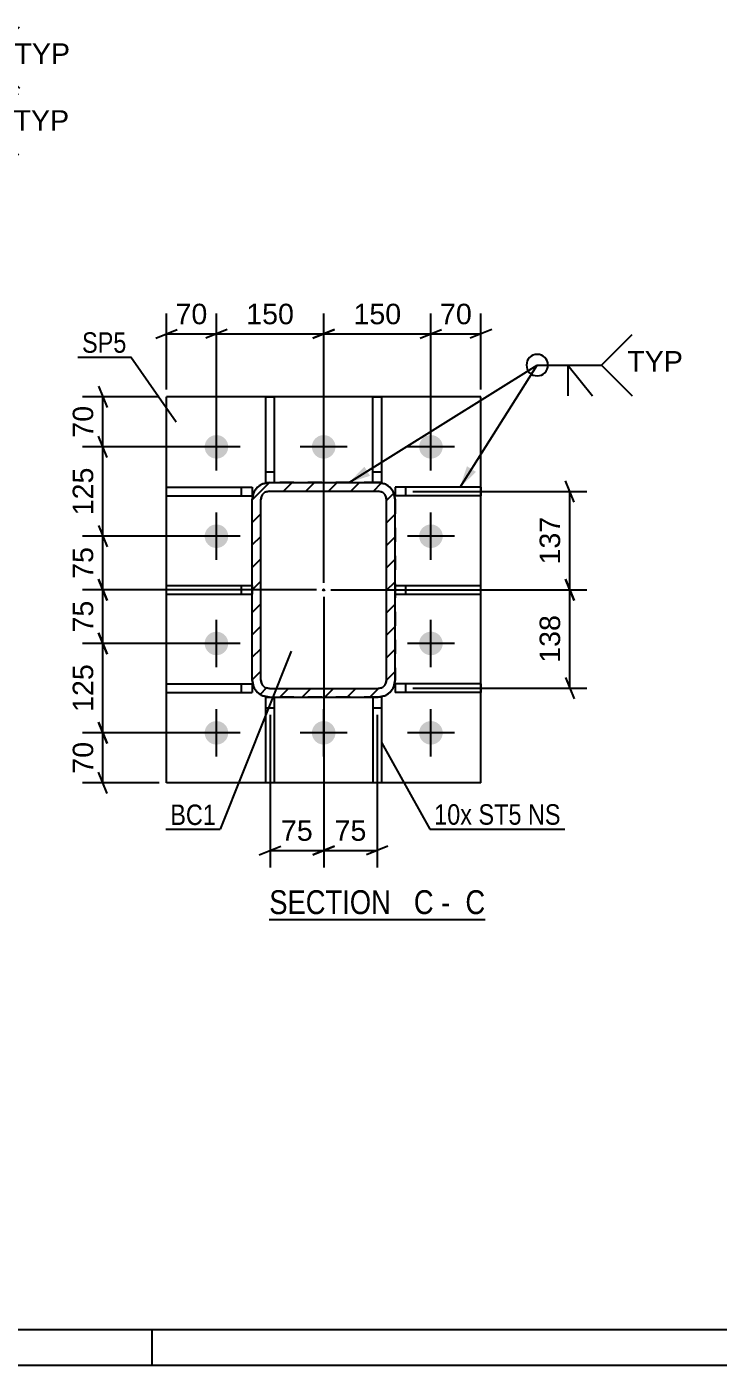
# Model space of a CAD drawing. Header units: millimetres. Extents: x -214 to 627, y -250 to 344.
# Drawn here: x -20.4 to 76.3, y -250.5 to -63.3 of the extents above; entities that cross this region are included whole.
import ezdxf

# ---------------------------------------------------------------- set-up
doc = ezdxf.new("R2010")
doc.units = ezdxf.units.MM
doc.linetypes.add('DXK_LINE_DOT2', pattern=[3.9198, 1.9599, -1.9599])
doc.linetypes.add('DXK_LINE_DOT3', pattern=[5.9187, 2.979, -0.9799, 0.9799, -0.9799])
doc.styles.add('Arial', font='ARIAL.TTF', dxfattribs={"height": 0.2})
doc.styles.add('Arial Narrow', font='ARIALN.TTF', dxfattribs={"height": 0.2})

# ---------------------------------------------------------------- blocks, each defined once
blk = doc.blocks.new('Unknown-284856835-1134')
at = {"color": 5, "linetype": 'Continuous'}
for p, q in [((-208.86, -245.46), (622.14, -245.46)), ((-2.86, -250.46), (-2.86, -245.46)), ((-213.86, -250.46), (627.14, -250.46))]:
    blk.add_line(p, q, dxfattribs=at)
blk = doc.blocks.new('Unknown-284856835-13 - 3773')
at = {"color": 6, "linetype": 'Continuous'}
blk.add_line((13.5, -188.11), (43.71, -188.11), dxfattribs=at)
at = {"color": 0, "linetype": 'Continuous'}
for points in [[(31.61, -187.36), (31.61, -183.86), (13.5, -183.86), (13.5, -187.36)], [(36.5, -187.36), (36.5, -183.86), (32.66, -183.86), (32.66, -187.36)], [(38.82, -187.36), (38.82, -183.86), (37.55, -183.86), (37.55, -187.36)], [(43.71, -187.36), (43.71, -183.86), (39.87, -183.86), (39.87, -187.36)]]:
    blk.add_wipeout(points, dxfattribs=at)
at = {"color": 7, "linetype": 'Continuous', "style": 'Arial Narrow'}
for s, p in [('SECTION ', (13.5, -187.36)), (' C', (32.66, -187.36)), (' C', (39.87, -187.36)), ('-', (37.55, -187.36))]:
    blk.add_text(s, height=3.34, dxfattribs=at).set_placement(p)
blk = doc.blocks.new('Part-284856835-3904 - 3773')
at = {"color": 2, "linetype": 'Continuous'}
for p, q in [((-0.9, -156.36), (-0.9, -155.16)), ((-0.9, -155.16), (11.1, -155.16)), ((11.1, -155.16), (11.1, -156.36)), ((-0.9, -156.36), (11.1, -156.36))]:
    blk.add_line(p, q, dxfattribs=at)
at = {"color": 7, "linetype": 'DXK_LINE_DOT2'}
blk.add_line((9.6, -156.36), (9.6, -155.16), dxfattribs=at)
blk = doc.blocks.new('Part-284856835-3899 - 3773')
at = {"color": 2, "linetype": 'Continuous'}
for p, q in [((13, -169.01), (13, -157.01)), ((13, -157.01), (13.51, -157.01)), ((14.2, -157.01), (14.2, -169.01)), ((14.2, -169.01), (13, -169.01))]:
    blk.add_line(p, q, dxfattribs=at)
at = {"color": 7, "linetype": 'DXK_LINE_DOT2'}
for p, q in [((13.51, -157.01), (14.2, -157.01)), ((13, -158.51), (14.2, -158.51))]:
    blk.add_line(p, q, dxfattribs=at)
blk = doc.blocks.new('Bolt-284856835-3788 - 3773')
at = {"linetype": 'Continuous'}
for points in [[(4.46, -122.01, -1), (7.76, -122.01, -1)], [(19.46, -122.01, -1), (22.76, -122.01, -1)], [(34.46, -122.01, -1), (37.76, -122.01, -1)], [(4.46, -134.51, -1), (7.76, -134.51, -1)], [(34.46, -134.51, -1), (37.76, -134.51, -1)], [(4.46, -149.51, -1), (7.76, -149.51, -1)], [(34.46, -149.51, -1), (37.76, -149.51, -1)], [(4.46, -162.01, -1), (7.76, -162.01, -1)], [(19.46, -162.01, -1), (22.76, -162.01, -1)], [(34.46, -162.01, -1), (37.76, -162.01, -1)]]:
    blk.add_hatch(color=1, dxfattribs=at).paths.add_polyline_path(points)
at = {"color": 1, "linetype": 'Continuous'}
for p, q in [((6.11, -125.31), (6.11, -118.71)), ((21.11, -125.31), (21.11, -118.71)), ((36.11, -125.31), (36.11, -118.71)), ((9.41, -122.01), (2.81, -122.01)), ((24.41, -122.01), (17.81, -122.01)), ((39.41, -122.01), (32.81, -122.01)), ((6.11, -137.81), (6.11, -131.21)), ((36.11, -137.81), (36.11, -131.21)), ((9.41, -134.51), (2.81, -134.51)), ((39.41, -134.51), (32.81, -134.51)), ((6.11, -152.81), (6.11, -146.21)), ((36.11, -152.81), (36.11, -146.21)), ((9.41, -149.51), (2.81, -149.51)), ((39.41, -149.51), (32.81, -149.51)), ((6.11, -165.31), (6.11, -158.71)), ((21.11, -165.31), (21.11, -158.71)), ((36.11, -165.31), (36.11, -158.71)), ((9.41, -162.01), (2.81, -162.01)), ((24.41, -162.01), (17.81, -162.01)), ((39.41, -162.01), (32.81, -162.01))]:
    blk.add_line(p, q, dxfattribs=at)
blk = doc.blocks.new('Part-284856835-3884 - 3773')
at = {"color": 2, "linetype": 'Continuous'}
for p, q in [((28, -127.01), (28, -115.01)), ((28, -115.01), (29.2, -115.01)), ((29.2, -115.01), (29.2, -127.01)), ((29.2, -127.01), (28.71, -127.01))]:
    blk.add_line(p, q, dxfattribs=at)
at = {"color": 7, "linetype": 'DXK_LINE_DOT2'}
for p, q in [((28, -125.51), (29.2, -125.51)), ((28.71, -127.01), (28, -127.01))]:
    blk.add_line(p, q, dxfattribs=at)
blk = doc.blocks.new('Part-284856835-3889 - 3773')
at = {"color": 2, "linetype": 'Continuous'}
for p, q in [((13, -127.01), (13, -115.01)), ((13, -115.01), (14.2, -115.01)), ((14.2, -115.01), (14.2, -127.01)), ((13, -127.01), (13.5, -127.01))]:
    blk.add_line(p, q, dxfattribs=at)
at = {"color": 7, "linetype": 'DXK_LINE_DOT2'}
for p, q in [((13, -125.51), (14.2, -125.51)), ((13.5, -127.01), (14.2, -127.01))]:
    blk.add_line(p, q, dxfattribs=at)
blk = doc.blocks.new('Part-284856835-3894 - 3773')
at = {"color": 2, "linetype": 'Continuous'}
for p, q in [((28, -157.01), (28, -169.01)), ((29.2, -157.01), (28.7, -157.01)), ((29.2, -157.01), (29.2, -169.01)), ((29.2, -169.01), (28, -169.01))]:
    blk.add_line(p, q, dxfattribs=at)
at = {"color": 7, "linetype": 'DXK_LINE_DOT2'}
for p, q in [((28.7, -157.01), (28, -157.01)), ((28, -158.51), (29.2, -158.51))]:
    blk.add_line(p, q, dxfattribs=at)
blk = doc.blocks.new('Part-284856835-3909 - 3773')
at = {"color": 2, "linetype": 'Continuous'}
for p, q in [((-0.9, -128.86), (-0.9, -127.66)), ((-0.9, -127.66), (11.1, -127.66)), ((-0.9, -128.86), (11.1, -128.86)), ((11.1, -127.66), (11.1, -128.86))]:
    blk.add_line(p, q, dxfattribs=at)
at = {"color": 7, "linetype": 'DXK_LINE_DOT2'}
blk.add_line((9.6, -128.86), (9.6, -127.66), dxfattribs=at)
blk = doc.blocks.new('Part-284856835-3914 - 3773')
at = {"color": 2, "linetype": 'Continuous'}
for p, q in [((-0.9, -142.61), (-0.9, -141.41)), ((-0.9, -141.41), (11.1, -141.41)), ((11.1, -141.41), (11.1, -142.61)), ((-0.9, -142.61), (11.1, -142.61))]:
    blk.add_line(p, q, dxfattribs=at)
at = {"color": 7, "linetype": 'DXK_LINE_DOT2'}
blk.add_line((9.6, -142.61), (9.6, -141.41), dxfattribs=at)
blk = doc.blocks.new('Part-284856835-3919 - 3773')
at = {"color": 2, "linetype": 'Continuous'}
for p, q in [((43.1, -155.16), (31.1, -155.16)), ((31.1, -155.16), (31.1, -156.36)), ((43.1, -155.16), (43.1, -156.36)), ((43.1, -156.36), (31.1, -156.36))]:
    blk.add_line(p, q, dxfattribs=at)
at = {"color": 7, "linetype": 'DXK_LINE_DOT2'}
blk.add_line((32.6, -156.36), (32.6, -155.16), dxfattribs=at)
blk = doc.blocks.new('Part-284856835-3924 - 3773')
at = {"color": 2, "linetype": 'Continuous'}
for p, q in [((43.1, -127.66), (31.1, -127.66)), ((31.1, -127.66), (31.1, -128.86)), ((43.1, -128.86), (31.1, -128.86)), ((43.1, -127.66), (43.1, -128.86))]:
    blk.add_line(p, q, dxfattribs=at)
at = {"color": 7, "linetype": 'DXK_LINE_DOT2'}
blk.add_line((32.6, -128.86), (32.6, -127.66), dxfattribs=at)
blk = doc.blocks.new('Part-284856835-3929 - 3773')
at = {"color": 7, "linetype": 'DXK_LINE_DOT2'}
for p, q in [((31.1, -141.41), (31.11, -141.41)), ((31.1, -141.41), (31.1, -142.61)), ((32.6, -142.61), (32.6, -141.41)), ((31.1, -142.61), (31.11, -142.61))]:
    blk.add_line(p, q, dxfattribs=at)
at = {"color": 2, "linetype": 'Continuous'}
for p, q in [((31.11, -141.41), (43.1, -141.41)), ((43.1, -142.61), (43.1, -141.41)), ((31.11, -142.61), (43.1, -142.61))]:
    blk.add_line(p, q, dxfattribs=at)
blk = doc.blocks.new('Part-284856835-3934 - 3773')
at = {"color": 2, "linetype": 'Continuous'}
for p, q in [((-0.89, -169.01), (-0.89, -115.01)), ((43.11, -115.01), (-0.89, -115.01)), ((43.11, -169.01), (43.11, -115.01)), ((43.11, -169.01), (-0.89, -169.01))]:
    blk.add_line(p, q, dxfattribs=at)
blk = doc.blocks.new('Part-284856835-3957 - 3773')
at = {"linetype": 'Continuous'}
h = blk.add_hatch(dxfattribs=at)
h.set_pattern_fill('', scale=0.7, style=0, pattern_type=0)
h.set_pattern_definition([(45, (30.9225, -128.489), (-1.57154, 1.57154), [])])
h.paths.add_polyline_path([(31.11, -129.41), (30.92, -128.49), (30.4, -127.71), (29.62, -127.19), (28.71, -127.01), (13.51, -127.01), (12.59, -127.19), (11.81, -127.71), (11.29, -128.49), (11.11, -129.41), (11.11, -154.61), (11.29, -155.53), (11.81, -156.3), (12.59, -156.82), (13.51, -157.01), (28.71, -157.01), (29.62, -156.82), (30.4, -156.3), (30.92, -155.53), (31.11, -154.61)])
h.paths.add_polyline_path([(29.81, -155.07), (29.55, -155.46), (29.16, -155.72), (28.71, -155.81), (13.51, -155.81), (13.05, -155.72), (12.66, -155.46), (12.4, -155.07), (12.31, -154.61), (12.31, -129.41), (12.4, -128.95), (12.66, -128.56), (13.05, -128.3), (13.51, -128.21), (28.71, -128.21), (29.16, -128.3), (29.55, -128.56), (29.81, -128.95), (29.91, -129.41), (29.91, -154.61)])
blk.add_hatch(color=246, dxfattribs=at).paths.add_polyline_path([(21.11, -142.11, -1), (21.11, -141.91, -1)])
at = {"color": 7, "linetype": 'DXK_LINE_DOT2'}
for p, q in [((12.59, -127.19), (13.51, -127.01)), ((28.71, -127.01), (13.51, -127.01)), ((28.71, -127.01), (29.62, -127.19)), ((11.11, -129.41), (11.29, -128.49)), ((12.4, -128.95), (12.31, -129.41)), ((13.51, -128.21), (13.05, -128.3)), ((13.51, -128.21), (28.71, -128.21)), ((29.16, -128.3), (28.71, -128.21)), ((29.91, -129.41), (29.81, -128.95)), ((30.92, -128.49), (31.11, -129.41)), ((11.11, -154.61), (11.11, -129.41)), ((12.31, -154.61), (12.31, -129.41)), ((29.91, -154.61), (29.91, -129.41)), ((31.11, -129.41), (31.11, -154.61)), ((11.29, -155.53), (11.11, -154.61)), ((12.31, -154.61), (12.4, -155.07)), ((29.81, -155.07), (29.91, -154.61)), ((31.11, -154.61), (30.92, -155.53)), ((13.51, -157.01), (12.59, -156.82)), ((13.05, -155.72), (13.51, -155.81)), ((13.51, -155.81), (28.71, -155.81)), ((28.71, -157.01), (13.51, -157.01)), ((28.71, -155.81), (29.16, -155.72)), ((29.62, -156.82), (28.71, -157.01))]:
    blk.add_line(p, q, dxfattribs=at)
at = {"color": 2, "linetype": 'Continuous'}
for p, q in [((13.51, -127.01), (12.59, -127.19)), ((13.51, -127.01), (28.71, -127.01)), ((29.62, -127.19), (28.71, -127.01)), ((11.29, -128.49), (11.11, -129.41)), ((12.31, -129.41), (12.4, -128.95)), ((13.05, -128.3), (13.51, -128.21)), ((13.51, -128.21), (28.71, -128.21)), ((28.71, -128.21), (29.16, -128.3)), ((29.81, -128.95), (29.91, -129.41)), ((31.11, -129.41), (30.92, -128.49)), ((11.11, -154.61), (11.11, -129.41)), ((12.31, -154.61), (12.31, -129.41)), ((29.91, -154.61), (29.91, -129.41)), ((31.11, -154.61), (31.11, -129.41)), ((11.11, -154.61), (11.29, -155.53)), ((12.4, -155.07), (12.31, -154.61)), ((29.91, -154.61), (29.81, -155.07)), ((30.92, -155.53), (31.11, -154.61)), ((12.59, -156.82), (13.51, -157.01)), ((13.51, -155.81), (13.05, -155.72)), ((13.51, -155.81), (28.71, -155.81)), ((13.51, -157.01), (28.71, -157.01)), ((29.16, -155.72), (28.71, -155.81)), ((28.71, -157.01), (29.62, -156.82))]:
    blk.add_line(p, q, dxfattribs=at)
at = {"color": 7, "linetype": 'DXK_LINE_DOT3'}
blk.add_line((21.11, -142.01), (21.11, -142.01), dxfattribs=at)
at = {"color": 246, "linetype": 'DXK_LINE_DOT2'}
blk.add_line((21.11, -142.01), (21.11, -142.01), dxfattribs=at)
at = {"color": 246, "linetype": 'Continuous'}
blk.add_circle((21.11, -142.01), 0.1, dxfattribs=at)
at = {"color": 7, "linetype": 'DXK_LINE_DOT2'}
for centre, radius, start, end in [((13.51, -129.41), 2.4, 112.5, 157.5), ((28.71, -129.41), 2.4, 22.5, 67.5), ((13.51, -129.41), 1.2, 112.5, 157.5), ((28.71, -129.41), 1.2, 22.5, 67.5), ((13.51, -154.61), 1.2, 202.5, 247.5), ((28.71, -154.61), 1.2, 292.5, 337.5), ((13.51, -154.61), 2.4, 202.5, 247.5), ((28.71, -154.61), 2.4, 292.5, 337.5)]:
    blk.add_arc(centre, radius, start, end, dxfattribs=at)
at = {"color": 2, "linetype": 'Continuous'}
for centre, radius, start, end in [((13.51, -129.41), 2.4, 112.5, 157.5), ((28.71, -129.41), 2.4, 22.5, 67.5), ((13.51, -129.41), 1.2, 112.5, 157.5), ((28.71, -129.41), 1.2, 22.5, 67.5), ((13.51, -154.61), 1.2, 202.5, 247.5), ((28.71, -154.61), 1.2, 292.5, 337.5), ((13.51, -154.61), 2.4, 202.5, 247.5), ((28.71, -154.61), 2.4, 292.5, 337.5)]:
    blk.add_arc(centre, radius, start, end, dxfattribs=at)
blk = doc.blocks.new('StraightDimension-284856835-4022 - 3773')
at = {"color": 7, "linetype": 'Continuous'}
for p, q in [((56.13, -129.76), (54.93, -126.76)), ((33.6, -128.26), (57.93, -128.26)), ((55.53, -142.01), (55.53, -128.26)), ((22.11, -142.01), (57.93, -142.01)), ((54.93, -140.51), (56.13, -143.51))]:
    blk.add_line(p, q, dxfattribs=at)
at = {"color": 0}
blk.add_wipeout([(54.78, -131.2), (50.58, -131.2), (50.58, -139.07), (54.78, -139.07)], dxfattribs=at)
at = {"color": 3, "style": 'Arial'}
blk.add_text('137', height=2.865, rotation=90.0002, dxfattribs=at).set_placement((54.18, -138.47))
blk = doc.blocks.new('StraightDimension-284856835-4037 - 3773')
at = {"color": 7, "linetype": 'Continuous'}
for p, q in [((21.11, -143.01), (21.11, -180.86)), ((13.6, -159.51), (13.6, -180.86)), ((12.1, -179.06), (15.1, -177.86)), ((13.6, -178.46), (21.11, -178.46)), ((22.61, -177.86), (19.61, -179.06))]:
    blk.add_line(p, q, dxfattribs=at)
at = {"color": 0}
blk.add_wipeout([(20.18, -177.71), (20.18, -173.51), (14.53, -173.51), (14.53, -177.71)], dxfattribs=at)
at = {"color": 3, "style": 'Arial'}
blk.add_text('75', height=2.865, dxfattribs=at).set_placement((15.13, -177.11))
blk = doc.blocks.new('StraightDimension-284856835-4066 - 3773')
at = {"color": 7, "linetype": 'Continuous'}
for p, q in [((6.11, -121.01), (6.11, -103.36)), ((21.11, -141.01), (21.11, -103.36)), ((7.61, -105.61), (4.61, -106.81)), ((6.11, -106.21), (21.11, -106.21)), ((19.61, -106.81), (22.61, -105.61))]:
    blk.add_line(p, q, dxfattribs=at)
at = {"color": 0}
blk.add_wipeout([(17.54, -105.46), (17.54, -101.26), (9.67, -101.26), (9.67, -105.46)], dxfattribs=at)
at = {"color": 3, "style": 'Arial'}
blk.add_text('150', height=2.865, dxfattribs=at).set_placement((10.27, -104.86))
blk = doc.blocks.new('StraightDimension-284856835-7548 - 3773')
at = {"color": 7, "linetype": 'Continuous'}
for p, q in [((5.11, -149.51), (-12.63, -149.51)), ((-10.38, -148.01), (-9.18, -151.01)), ((-9.78, -162.01), (-9.78, -149.51)), ((-9.18, -163.51), (-10.38, -160.51)), ((5.11, -162.01), (-12.63, -162.01))]:
    blk.add_line(p, q, dxfattribs=at)
at = {"color": 0}
blk.add_wipeout([(-10.53, -151.82), (-14.73, -151.82), (-14.73, -159.69), (-10.53, -159.69)], dxfattribs=at)
at = {"color": 3, "style": 'Arial'}
blk.add_text('125', height=2.865, rotation=90.0002, dxfattribs=at).set_placement((-11.13, -159.09))
blk = doc.blocks.new('StraightDimension-284856835-7549 - 3773')
at = {"color": 7, "linetype": 'Continuous'}
for p, q in [((-10.38, -160.51), (-9.18, -163.51)), ((5.11, -162.01), (-12.63, -162.01)), ((-9.78, -169.01), (-9.78, -162.01)), ((-9.18, -170.51), (-10.38, -167.51)), ((-1.89, -169.01), (-12.63, -169.01))]:
    blk.add_line(p, q, dxfattribs=at)
at = {"color": 0}
blk.add_wipeout([(-10.53, -162.68), (-14.73, -162.68), (-14.73, -168.33), (-10.53, -168.33)], dxfattribs=at)
at = {"color": 3, "style": 'Arial'}
blk.add_text('70', height=2.865, rotation=90.0002, dxfattribs=at).set_placement((-11.13, -167.73))
blk = doc.blocks.new('StraightDimension-284856835-4015 - 3773')
at = {"color": 7, "linetype": 'Continuous'}
for p, q in [((22.11, -142.01), (57.93, -142.01)), ((56.13, -143.51), (54.93, -140.51)), ((55.53, -155.76), (55.53, -142.01)), ((54.93, -154.26), (56.13, -157.26)), ((33.6, -155.76), (57.93, -155.76))]:
    blk.add_line(p, q, dxfattribs=at)
at = {"color": 0}
blk.add_wipeout([(54.78, -144.95), (50.58, -144.95), (50.58, -152.82), (54.78, -152.82)], dxfattribs=at)
at = {"color": 3, "style": 'Arial'}
blk.add_text('138', height=2.865, rotation=90.0002, dxfattribs=at).set_placement((54.18, -152.22))
blk = doc.blocks.new('StraightDimension-284856835-4030 - 3773')
at = {"color": 7, "linetype": 'Continuous'}
for p, q in [((21.11, -143.01), (21.11, -180.86)), ((28.6, -159.51), (28.6, -180.86)), ((19.61, -179.06), (22.61, -177.86)), ((21.11, -178.46), (28.6, -178.46)), ((30.1, -177.86), (27.1, -179.06))]:
    blk.add_line(p, q, dxfattribs=at)
at = {"color": 0}
blk.add_wipeout([(27.68, -177.71), (27.68, -173.51), (22.03, -173.51), (22.03, -177.71)], dxfattribs=at)
at = {"color": 3, "style": 'Arial'}
blk.add_text('75', height=2.865, dxfattribs=at).set_placement((22.63, -177.11))
blk = doc.blocks.new('StraightDimension-284856835-4045 - 3773')
at = {"color": 7, "linetype": 'Continuous'}
for p, q in [((36.11, -121.01), (36.11, -103.36)), ((43.11, -114.01), (43.11, -103.36)), ((34.61, -106.81), (37.61, -105.61)), ((36.11, -106.21), (43.11, -106.21)), ((44.61, -105.61), (41.61, -106.81))]:
    blk.add_line(p, q, dxfattribs=at)
at = {"color": 0}
blk.add_wipeout([(42.43, -105.46), (42.43, -101.26), (36.78, -101.26), (36.78, -105.46)], dxfattribs=at)
at = {"color": 3, "style": 'Arial'}
blk.add_text('70', height=2.865, dxfattribs=at).set_placement((37.38, -104.86))
blk = doc.blocks.new('StraightDimension-284856835-4055 - 3773')
at = {"color": 7, "linetype": 'Continuous'}
for p, q in [((21.11, -141.01), (21.11, -103.36)), ((36.11, -121.01), (36.11, -103.36)), ((22.61, -105.61), (19.61, -106.81)), ((21.11, -106.21), (36.11, -106.21)), ((34.61, -106.81), (37.61, -105.61))]:
    blk.add_line(p, q, dxfattribs=at)
at = {"color": 0}
blk.add_wipeout([(32.54, -105.46), (32.54, -101.26), (24.67, -101.26), (24.67, -105.46)], dxfattribs=at)
at = {"color": 3, "style": 'Arial'}
blk.add_text('150', height=2.865, dxfattribs=at).set_placement((25.27, -104.86))
blk = doc.blocks.new('StraightDimension-284856835-4077 - 3773')
at = {"color": 7, "linetype": 'Continuous'}
for p, q in [((-0.89, -114.01), (-0.89, -103.36)), ((6.11, -121.01), (6.11, -103.36)), ((-2.39, -106.81), (0.61, -105.61)), ((-0.89, -106.21), (6.11, -106.21)), ((7.61, -105.61), (4.61, -106.81))]:
    blk.add_line(p, q, dxfattribs=at)
at = {"color": 0}
blk.add_wipeout([(5.43, -105.46), (5.43, -101.26), (-0.22, -101.26), (-0.22, -105.46)], dxfattribs=at)
at = {"color": 3, "style": 'Arial'}
blk.add_text('70', height=2.865, dxfattribs=at).set_placement((0.38, -104.86))
blk = doc.blocks.new('StraightDimension-284856835-7544 - 3773')
at = {"color": 7, "linetype": 'Continuous'}
for p, q in [((-10.38, -113.51), (-9.18, -116.51)), ((-1.89, -115.01), (-12.63, -115.01)), ((-9.78, -122.01), (-9.78, -115.01)), ((-9.18, -123.51), (-10.38, -120.51)), ((5.11, -122.01), (-12.63, -122.01))]:
    blk.add_line(p, q, dxfattribs=at)
at = {"color": 0}
blk.add_wipeout([(-10.53, -115.68), (-14.73, -115.68), (-14.73, -121.33), (-10.53, -121.33)], dxfattribs=at)
at = {"color": 3, "style": 'Arial'}
blk.add_text('70', height=2.865, rotation=90.0002, dxfattribs=at).set_placement((-11.13, -120.73))
blk = doc.blocks.new('StraightDimension-284856835-7545 - 3773')
at = {"color": 7, "linetype": 'Continuous'}
for p, q in [((-9.18, -123.51), (-10.38, -120.51)), ((5.11, -122.01), (-12.63, -122.01)), ((-9.78, -134.51), (-9.78, -122.01)), ((5.11, -134.51), (-12.63, -134.51)), ((-10.38, -133.01), (-9.18, -136.01))]:
    blk.add_line(p, q, dxfattribs=at)
at = {"color": 0}
blk.add_wipeout([(-10.53, -124.32), (-14.73, -124.32), (-14.73, -132.19), (-10.53, -132.19)], dxfattribs=at)
at = {"color": 3, "style": 'Arial'}
blk.add_text('125', height=2.865, rotation=90.0002, dxfattribs=at).set_placement((-11.13, -131.59))
blk = doc.blocks.new('StraightDimension-284856835-7546 - 3773')
at = {"color": 7, "linetype": 'Continuous'}
for p, q in [((5.11, -134.51), (-12.63, -134.51)), ((-10.38, -133.01), (-9.18, -136.01)), ((-9.78, -142.01), (-9.78, -134.51)), ((20.11, -142.01), (-12.63, -142.01)), ((-9.18, -143.51), (-10.38, -140.51))]:
    blk.add_line(p, q, dxfattribs=at)
at = {"color": 0}
blk.add_wipeout([(-10.53, -135.43), (-14.73, -135.43), (-14.73, -141.08), (-10.53, -141.08)], dxfattribs=at)
at = {"color": 3, "style": 'Arial'}
blk.add_text('75', height=2.865, rotation=90.0002, dxfattribs=at).set_placement((-11.13, -140.48))
blk = doc.blocks.new('StraightDimension-284856835-7547 - 3773')
at = {"color": 7, "linetype": 'Continuous'}
for p, q in [((20.11, -142.01), (-12.63, -142.01)), ((-10.38, -140.51), (-9.18, -143.51)), ((-9.78, -149.51), (-9.78, -142.01)), ((5.11, -149.51), (-12.63, -149.51)), ((-9.18, -151.01), (-10.38, -148.01))]:
    blk.add_line(p, q, dxfattribs=at)
at = {"color": 0}
blk.add_wipeout([(-10.53, -142.93), (-14.73, -142.93), (-14.73, -148.58), (-10.53, -148.58)], dxfattribs=at)
at = {"color": 3, "style": 'Arial'}
blk.add_text('75', height=2.865, rotation=90.0002, dxfattribs=at).set_placement((-11.13, -147.98))
blk = doc.blocks.new('WeldMark-284856835-10356 - 2665')
at = {"linetype": 'Continuous'}
blk.add_hatch(color=30, dxfattribs=at).paths.add_polyline_path([(-67.82, -110.61), (-70.39, -112.34), (-68.94, -109.61)])
at = {"color": 3, "linetype": 'Continuous'}
for p, q in [((-25.88, -76.89), (-21.59, -72.6)), ((-30.59, -76.89), (-27.16, -81.18)), ((-30.59, -76.89), (-30.59, -81.18)), ((-25.88, -76.89), (-21.59, -81.18))]:
    blk.add_line(p, q, dxfattribs=at)
at = {"color": 30, "linetype": 'Continuous'}
blk.add_line((-70.39, -112.34), (-38.43, -76.89), dxfattribs=at)
at = {"color": 3, "linetype": 'Continuous'}
blk.add_arc((-38.43, -76.89), 1.5, 90, 270, dxfattribs=at)
at = {"color": 0}
blk.add_wipeout([(-31.68, -80.99), (-31.68, -77.59), (-36.53, -77.59), (-36.53, -80.99)], dxfattribs=at)
at = {"color": 30, "linetype": 'Continuous'}
blk.add_line((-38.43, -76.89), (-25.88, -76.89), dxfattribs=at)
at = {"color": 3, "linetype": 'Continuous'}
blk.add_arc((-38.43, -76.89), 1.5, 270, 90, dxfattribs=at)
at = {"color": 3, "style": 'Arial'}
blk.add_text('20', height=2.865, dxfattribs=at).set_placement((-36.33, -80.79))
at = {"color": 0, "linetype": 'Continuous'}
blk.add_wipeout([(-14.5, -77.79), (-14.5, -74.79), (-22.28, -74.79), (-22.28, -77.79)], dxfattribs=at)
blk.add_wipeout([(-14.5, -77.79), (-14.5, -74.79), (-22.28, -74.79), (-22.28, -77.79)], dxfattribs=at)
at = {"color": 3, "linetype": 'Continuous', "style": 'Arial'}
blk.add_text('TYP', height=2.865, dxfattribs=at).set_placement((-22.28, -77.79))
blk = doc.blocks.new('WeldMark-284856835-3024 - 2665')
at = {"linetype": 'Continuous'}
blk.add_hatch(color=30, dxfattribs=at).paths.add_polyline_path([(-91.36, -111.05), (-94.17, -112.34), (-92.3, -109.88)])
at = {"color": 3, "linetype": 'Continuous'}
for p, q in [((-25.75, -67.54), (-21.46, -63.25)), ((-30.46, -67.54), (-27.03, -71.83)), ((-30.46, -67.54), (-30.46, -71.83)), ((-25.75, -67.54), (-21.46, -71.83))]:
    blk.add_line(p, q, dxfattribs=at)
at = {"color": 30, "linetype": 'Continuous'}
blk.add_line((-94.17, -112.34), (-38.29, -67.54), dxfattribs=at)
at = {"color": 3, "linetype": 'Continuous'}
blk.add_arc((-38.29, -67.54), 1.5, 90, 270, dxfattribs=at)
at = {"color": 0}
blk.add_wipeout([(-31.55, -71.64), (-31.55, -68.24), (-36.39, -68.24), (-36.39, -71.64)], dxfattribs=at)
at = {"color": 30, "linetype": 'Continuous'}
blk.add_line((-38.29, -67.54), (-25.75, -67.54), dxfattribs=at)
at = {"color": 3, "linetype": 'Continuous'}
blk.add_arc((-38.29, -67.54), 1.5, 270, 90, dxfattribs=at)
at = {"color": 3, "style": 'Arial'}
blk.add_text('24', height=2.865, dxfattribs=at).set_placement((-36.19, -71.44))
at = {"color": 0, "linetype": 'Continuous'}
blk.add_wipeout([(-14.37, -68.44), (-14.37, -65.44), (-22.15, -65.44), (-22.15, -68.44)], dxfattribs=at)
blk.add_wipeout([(-14.37, -68.44), (-14.37, -65.44), (-22.15, -65.44), (-22.15, -68.44)], dxfattribs=at)
at = {"color": 3, "linetype": 'Continuous', "style": 'Arial'}
blk.add_text('TYP', height=2.865, dxfattribs=at).set_placement((-22.15, -68.44))
blk = doc.blocks.new('Mark-284856835-3953 - 3773')
at = {"color": 0}
blk.add_wipeout([(6.04, -174.9), (6.04, -171.9), (-0.35, -171.9), (-0.35, -174.9)], dxfattribs=at)
blk.add_wipeout([(6.04, -174.9), (6.04, -171.9), (-0.35, -171.9), (-0.35, -174.9)], dxfattribs=at)
at = {"color": 30, "linetype": 'Continuous'}
for p in [(16.57, -150.57), (-0.95, -175.5)]:
    blk.add_line(p, (6.64, -175.5), dxfattribs=at)
at = {"color": 3, "style": 'Arial Narrow'}
blk.add_text('BC1', height=2.863, dxfattribs=at).set_placement((-0.35, -174.9))
blk = doc.blocks.new('Mark-284856835-3930 - 3773')
at = {"color": 0}
blk.add_wipeout([(-6.48, -108.85), (-6.48, -105.85), (-12.69, -105.85), (-12.69, -108.85)], dxfattribs=at)
blk.add_wipeout([(-6.48, -108.85), (-6.48, -105.85), (-12.69, -105.85), (-12.69, -108.85)], dxfattribs=at)
at = {"color": 30, "linetype": 'Continuous'}
for p in [(-13.29, -109.45), (0.46, -118.58)]:
    blk.add_line(p, (-5.88, -109.45), dxfattribs=at)
at = {"color": 3, "style": 'Arial Narrow'}
blk.add_text('SP5', height=2.863, dxfattribs=at).set_placement((-12.69, -108.85))
blk = doc.blocks.new('MarkSet-284856835-4087 - 3773')
at = {"color": 0}
blk.add_wipeout([(41.86, -174.86), (41.86, -171.86), (36.56, -171.86), (36.56, -174.86)], dxfattribs=at)
blk.add_wipeout([(41.86, -174.86), (41.86, -171.86), (36.56, -171.86), (36.56, -174.86)], dxfattribs=at)
at = {"color": 30, "linetype": 'Continuous'}
blk.add_line((29.2, -163.36), (35.96, -175.46), dxfattribs=at)
at = {"color": 3, "style": 'Arial Narrow'}
blk.add_text('10x', height=2.863, dxfattribs=at).set_placement((36.56, -174.86))
at = {"color": 0}
blk.add_wipeout([(48.78, -174.86), (48.78, -171.86), (42.76, -171.86), (42.76, -174.86)], dxfattribs=at)
blk.add_wipeout([(48.78, -174.86), (48.78, -171.86), (42.76, -171.86), (42.76, -174.86)], dxfattribs=at)
at = {"color": 3, "style": 'Arial Narrow'}
blk.add_text('ST5', height=2.863, dxfattribs=at).set_placement((42.76, -174.86))
at = {"color": 0}
blk.add_wipeout([(54.25, -174.86), (54.25, -171.86), (49.68, -171.86), (49.68, -174.86)], dxfattribs=at)
blk.add_wipeout([(54.25, -174.86), (54.25, -171.86), (49.68, -171.86), (49.68, -174.86)], dxfattribs=at)
at = {"color": 30, "linetype": 'Continuous'}
blk.add_line((35.96, -175.46), (54.85, -175.46), dxfattribs=at)
at = {"color": 3, "style": 'Arial Narrow'}
blk.add_text('NS', height=2.863, dxfattribs=at).set_placement((49.68, -174.86))
blk = doc.blocks.new('WeldMark-284856835-9680 - 3773')
at = {"linetype": 'Continuous'}
for points in [[(27.59, -126.06), (24.65, -127.01), (26.8, -124.78)], [(42.42, -125.52), (40.18, -127.66), (41.15, -124.72)]]:
    blk.add_hatch(color=30, dxfattribs=at).paths.add_polyline_path(points)
at = {"color": 30, "linetype": 'Continuous'}
for p, q in [((24.65, -127.01), (50.97, -110.58)), ((40.18, -127.66), (50.97, -110.58)), ((50.97, -110.58), (59.97, -110.58))]:
    blk.add_line(p, q, dxfattribs=at)
at = {"color": 3, "linetype": 'Continuous'}
for q in [(58.69, -114.87), (55.26, -114.87)]:
    blk.add_line((55.26, -110.58), q, dxfattribs=at)
for start, end in [(90, 270), (270, 90)]:
    blk.add_arc((50.97, -110.58), 1.5, start, end, dxfattribs=at)
at = {"color": 0, "linetype": 'Continuous'}
blk.add_wipeout([(71.35, -111.48), (71.35, -108.48), (63.57, -108.48), (63.57, -111.48)], dxfattribs=at)
blk.add_wipeout([(71.35, -111.48), (71.35, -108.48), (63.57, -108.48), (63.57, -111.48)], dxfattribs=at)
at = {"color": 3, "linetype": 'Continuous'}
for q in [(64.26, -106.3), (64.26, -114.87)]:
    blk.add_line((59.97, -110.58), q, dxfattribs=at)
at = {"color": 3, "linetype": 'Continuous', "style": 'Arial'}
blk.add_text('TYP', height=2.865, dxfattribs=at).set_placement((63.57, -111.48))

msp = doc.modelspace()

# ---------------------------------------------------------------- block references
for name in ['Unknown-284856835-1134', 'Part-284856835-3934 - 3773', 'Part-284856835-3889 - 3773', 'Part-284856835-3884 - 3773', 'Bolt-284856835-3788 - 3773', 'Part-284856835-3957 - 3773', 'Part-284856835-3909 - 3773', 'Part-284856835-3924 - 3773', 'Part-284856835-3914 - 3773', 'Part-284856835-3929 - 3773', 'Part-284856835-3904 - 3773', 'Part-284856835-3919 - 3773', 'Part-284856835-3899 - 3773', 'Part-284856835-3894 - 3773']:
    msp.add_blockref(name, (0, 0))

# ---------------------------------------------------------------- next in the draw order: block references
for name in ['WeldMark-284856835-10356 - 2665', 'StraightDimension-284856835-4045 - 3773', 'StraightDimension-284856835-4022 - 3773', 'StraightDimension-284856835-7548 - 3773', 'Unknown-284856835-13 - 3773']:
    msp.add_blockref(name, (0, 0))

# ---------------------------------------------------------------- next in the draw order: block references
for name in ['WeldMark-284856835-3024 - 2665', 'StraightDimension-284856835-4066 - 3773', 'StraightDimension-284856835-4037 - 3773', 'StraightDimension-284856835-7549 - 3773']:
    msp.add_blockref(name, (0, 0))

# ---------------------------------------------------------------- next in the draw order: block references
for name in ['StraightDimension-284856835-4077 - 3773', 'StraightDimension-284856835-4015 - 3773']:
    msp.add_blockref(name, (0, 0))

# ---------------------------------------------------------------- next in the draw order: block references
for name in ['StraightDimension-284856835-4055 - 3773', 'StraightDimension-284856835-7544 - 3773', 'StraightDimension-284856835-4030 - 3773']:
    msp.add_blockref(name, (0, 0))

# ---------------------------------------------------------------- next in the draw order: block references
for name in ['Mark-284856835-3930 - 3773', 'WeldMark-284856835-9680 - 3773', 'StraightDimension-284856835-7545 - 3773', 'MarkSet-284856835-4087 - 3773']:
    msp.add_blockref(name, (0, 0))

# ---------------------------------------------------------------- next in the draw order: block references
msp.add_blockref('StraightDimension-284856835-7546 - 3773', (0, 0))

# ---------------------------------------------------------------- next in the draw order: block references
msp.add_blockref('StraightDimension-284856835-7547 - 3773', (0, 0))

# ---------------------------------------------------------------- next in the draw order: block references
msp.add_blockref('Mark-284856835-3953 - 3773', (0, 0))

doc.saveas('drawing.dxf')
